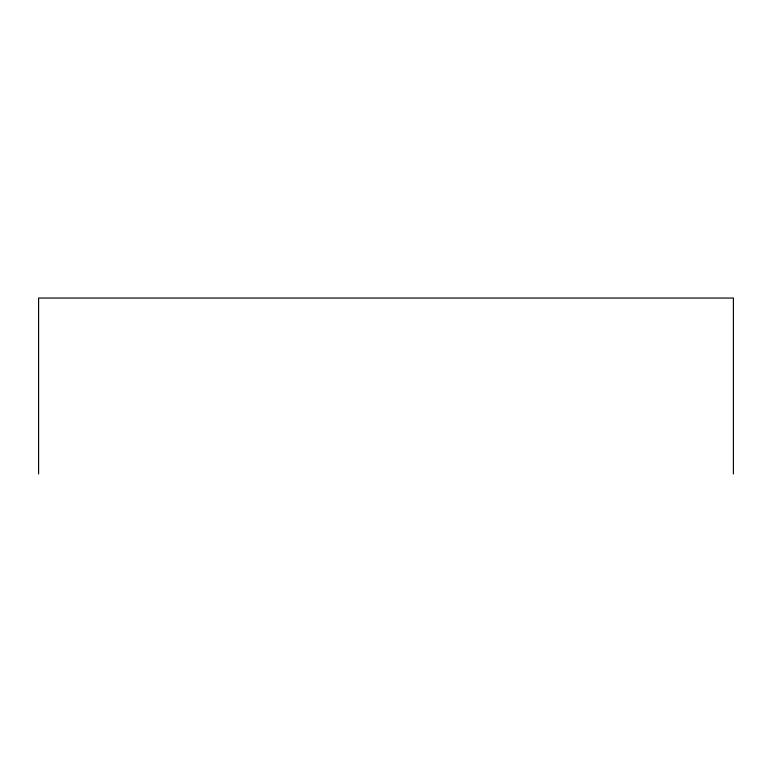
<?xml version="1.0" encoding="UTF-8"?>
<svg xmlns="http://www.w3.org/2000/svg" width="772" height="772" viewBox="0 0 772 772"><rect width="100%" height="100%" fill="white"/><g stroke="black" fill="none" stroke-linecap="round" stroke-linejoin="round"><path stroke-width="1.16" d="M733.4 473.95L733.4 298.05L38.6 298.05L38.6 473.95"/></g></svg>
